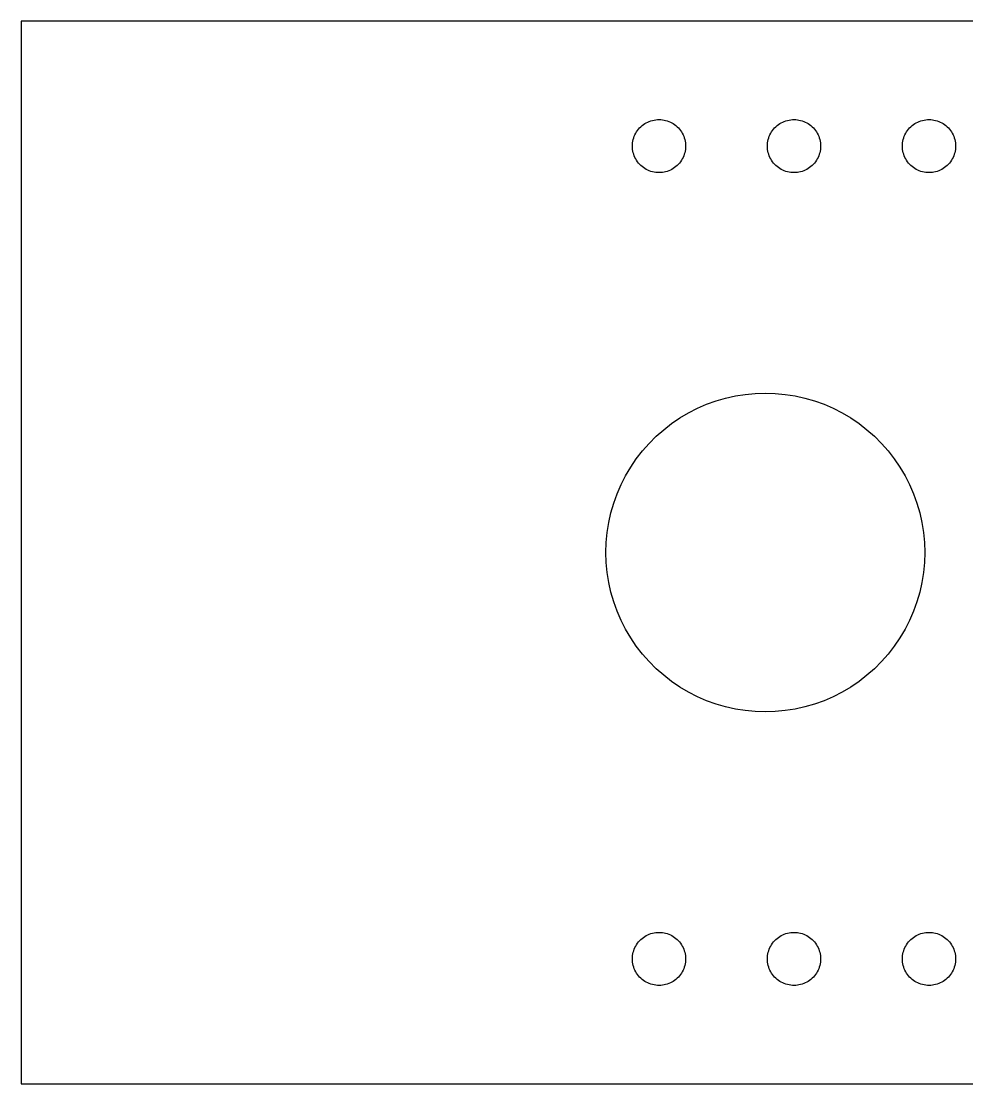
# Model space of a CAD drawing. Header units: metres. Extents: x -20 to 20, y -10 to 10.
# Drawn here: x -20 to -2.21, y -10 to 10 of the extents above; entities that cross this region are included whole.
import ezdxf

# ---------------------------------------------------------------- set-up
doc = ezdxf.new("R2010")
doc.units = ezdxf.units.M

msp = doc.modelspace()

# ---------------------------------------------------------------- linework, layer by layer
for p, q in [((20, 10), (-20, 10)), ((-20, 10), (-20, -10)), ((-8.36447, 7.99226), (-8.34227, 8.01448)), ((-8.34227, 8.01448), (-8.31871, 8.03525)), ((-8.31871, 8.03525), (-8.29388, 8.0545)), ((-8.29388, 8.0545), (-8.2679, 8.07216)), ((-8.2679, 8.07216), (-8.24088, 8.08815)), ((-8.24088, 8.08815), (-8.21288, 8.1024)), ((-8.21288, 8.1024), (-8.18405, 8.11488)), ((-8.18405, 8.11488), (-8.1545, 8.12552)), ((-8.1545, 8.12552), (-8.12434, 8.13428)), ((-8.12434, 8.13428), (-8.09369, 8.14113)), ((-8.09369, 8.14113), (-8.06265, 8.14606)), ((-8.06265, 8.14606), (-8.03139, 8.149)), ((-8.03139, 8.149), (-8, 8.14999)), ((-8, 8.14999), (-7.96861, 8.149)), ((-7.96861, 8.149), (-7.93735, 8.14606)), ((-7.93735, 8.14606), (-7.90631, 8.14113)), ((-7.90631, 8.14113), (-7.87566, 8.13428)), ((-7.87566, 8.13428), (-7.8455, 8.12552)), ((-7.8455, 8.12552), (-7.81595, 8.11488)), ((-7.81595, 8.11488), (-7.78712, 8.1024)), ((-7.78712, 8.1024), (-7.75912, 8.08815)), ((-7.75912, 8.08815), (-7.7321, 8.07216)), ((-7.7321, 8.07216), (-7.70612, 8.0545)), ((-7.70612, 8.0545), (-7.68129, 8.03525)), ((-7.68129, 8.03525), (-7.65773, 8.01448)), ((-7.65773, 8.01448), (-7.63553, 7.99226)), ((-5.82449, 7.99226), (-5.80228, 8.01448)), ((-5.80228, 8.01448), (-5.77872, 8.03525)), ((-5.77872, 8.03525), (-5.75391, 8.0545)), ((-5.75391, 8.0545), (-5.72792, 8.07216)), ((-5.72792, 8.07216), (-5.70088, 8.08815)), ((-5.70088, 8.08815), (-5.6729, 8.1024)), ((-5.6729, 8.1024), (-5.64407, 8.11488)), ((-5.64407, 8.11488), (-5.61452, 8.12552)), ((-5.61452, 8.12552), (-5.58435, 8.13428)), ((-5.58435, 8.13428), (-5.5537, 8.14113)), ((-5.5537, 8.14113), (-5.52267, 8.14606)), ((-5.52267, 8.14606), (-5.49141, 8.149)), ((-5.49141, 8.149), (-5.46001, 8.14999)), ((-5.46001, 8.14999), (-5.42862, 8.149)), ((-5.42862, 8.149), (-5.39734, 8.14606)), ((-5.39734, 8.14606), (-5.36632, 8.14113)), ((-5.36632, 8.14113), (-5.33566, 8.13428)), ((-5.33566, 8.13428), (-5.3055, 8.12552)), ((-5.3055, 8.12552), (-5.27594, 8.11488)), ((-5.27594, 8.11488), (-5.24712, 8.1024)), ((-5.24712, 8.1024), (-5.21913, 8.08815)), ((-5.21913, 8.08815), (-5.19209, 8.07216)), ((-5.19209, 8.07216), (-5.16612, 8.0545)), ((-5.16612, 8.0545), (-5.1413, 8.03525)), ((-5.1413, 8.03525), (-5.11774, 8.01448)), ((-5.11774, 8.01448), (-5.09552, 7.99226)), ((-3.28448, 7.99226), (-3.26228, 8.01448)), ((-3.26228, 8.01448), (-3.23872, 8.03525)), ((-3.23872, 8.03525), (-3.2139, 8.0545)), ((-3.2139, 8.0545), (-3.18793, 8.07216)), ((-3.18793, 8.07216), (-3.16089, 8.08815)), ((-3.16089, 8.08815), (-3.1329, 8.1024)), ((-3.1329, 8.1024), (-3.10406, 8.11488)), ((-3.10406, 8.11488), (-3.07451, 8.12552)), ((-3.07451, 8.12552), (-3.04436, 8.13428)), ((-3.04436, 8.13428), (-3.0137, 8.14113)), ((-3.0137, 8.14113), (-2.98268, 8.14606)), ((-2.98268, 8.14606), (-2.9514, 8.149)), ((-2.9514, 8.149), (-2.92001, 8.14999)), ((-2.92001, 8.14999), (-2.88861, 8.149)), ((-2.88861, 8.149), (-2.85735, 8.14606)), ((-2.85735, 8.14606), (-2.82632, 8.14113)), ((-2.82632, 8.14113), (-2.79567, 8.13428)), ((-2.79567, 8.13428), (-2.7655, 8.12552)), ((-2.7655, 8.12552), (-2.73595, 8.11488)), ((-2.73595, 8.11488), (-2.70712, 8.1024)), ((-2.70712, 8.1024), (-2.67914, 8.08815)), ((-2.67914, 8.08815), (-2.6521, 8.07216)), ((-2.6521, 8.07216), (-2.62611, 8.0545)), ((-2.62611, 8.0545), (-2.6013, 8.03525)), ((-2.6013, 8.03525), (-2.57773, 8.01448)), ((-2.57773, 8.01448), (-2.55553, 7.99226)), ((-8.48428, 7.77434), (-8.47552, 7.8045)), ((-8.47552, 7.8045), (-8.46487, 7.83406)), ((-8.46487, 7.83406), (-8.45241, 7.86288)), ((-8.45241, 7.86288), (-8.43814, 7.89087)), ((-8.43814, 7.89087), (-8.42215, 7.91791)), ((-8.42215, 7.91791), (-8.4045, 7.94388)), ((-8.4045, 7.94388), (-8.38525, 7.9687)), ((-8.38525, 7.9687), (-8.36447, 7.99226)), ((-7.63553, 7.99226), (-7.61475, 7.9687)), ((-7.61475, 7.9687), (-7.5955, 7.94388)), ((-7.5955, 7.94388), (-7.57785, 7.91791)), ((-7.57785, 7.91791), (-7.56186, 7.89087)), ((-7.56186, 7.89087), (-7.54759, 7.86288)), ((-7.54759, 7.86288), (-7.53513, 7.83406)), ((-7.53513, 7.83406), (-7.52448, 7.8045)), ((-7.52448, 7.8045), (-7.51572, 7.77434)), ((-5.94431, 7.77434), (-5.93553, 7.8045)), ((-5.93553, 7.8045), (-5.9249, 7.83406)), ((-5.9249, 7.83406), (-5.91241, 7.86288)), ((-5.91241, 7.86288), (-5.89816, 7.89087)), ((-5.89816, 7.89087), (-5.88217, 7.91791)), ((-5.88217, 7.91791), (-5.86452, 7.94388)), ((-5.86452, 7.94388), (-5.84526, 7.9687)), ((-5.84526, 7.9687), (-5.82449, 7.99226)), ((-5.09552, 7.99226), (-5.07475, 7.9687)), ((-5.07475, 7.9687), (-5.0555, 7.94388)), ((-5.0555, 7.94388), (-5.03784, 7.91791)), ((-5.03784, 7.91791), (-5.02185, 7.89087)), ((-5.02185, 7.89087), (-5.0076, 7.86288)), ((-5.0076, 7.86288), (-4.99512, 7.83406)), ((-4.99512, 7.83406), (-4.98448, 7.8045)), ((-4.98448, 7.8045), (-4.97572, 7.77434)), ((-3.4043, 7.77434), (-3.39554, 7.8045)), ((-3.39554, 7.8045), (-3.3849, 7.83406)), ((-3.3849, 7.83406), (-3.37242, 7.86288)), ((-3.37242, 7.86288), (-3.35815, 7.89087)), ((-3.35815, 7.89087), (-3.34218, 7.91791)), ((-3.34218, 7.91791), (-3.32451, 7.94388)), ((-3.32451, 7.94388), (-3.30527, 7.9687)), ((-3.30527, 7.9687), (-3.28448, 7.99226)), ((-2.55553, 7.99226), (-2.53474, 7.9687)), ((-2.53474, 7.9687), (-2.5155, 7.94388)), ((-2.5155, 7.94388), (-2.49785, 7.91791)), ((-2.49785, 7.91791), (-2.48186, 7.89087)), ((-2.48186, 7.89087), (-2.46759, 7.86288)), ((-2.46759, 7.86288), (-2.45512, 7.83406)), ((-2.45512, 7.83406), (-2.44447, 7.8045)), ((-2.44447, 7.8045), (-2.43571, 7.77434)), ((-8.5, 7.64999), (-8.49901, 7.68138)), ((-8.49901, 7.61859), (-8.5, 7.64999)), ((-8.49901, 7.68138), (-8.49605, 7.71266)), ((-8.49605, 7.58733), (-8.49901, 7.61859)), ((-8.49605, 7.71266), (-8.49113, 7.74368)), ((-8.49113, 7.74368), (-8.48428, 7.77434)), ((-7.51572, 7.77434), (-7.50887, 7.74368)), ((-7.50887, 7.74368), (-7.50395, 7.71266)), ((-7.50395, 7.71266), (-7.50099, 7.68138)), ((-7.50099, 7.61859), (-7.50395, 7.58733)), ((-7.50099, 7.68138), (-7.5, 7.64999)), ((-7.5, 7.64999), (-7.50099, 7.61859)), ((-5.96001, 7.64999), (-5.95901, 7.68138)), ((-5.95901, 7.61859), (-5.96001, 7.64999)), ((-5.95901, 7.68138), (-5.95607, 7.71266)), ((-5.95607, 7.58733), (-5.95901, 7.61859)), ((-5.95607, 7.71266), (-5.95116, 7.74368)), ((-5.95116, 7.74368), (-5.94431, 7.77434)), ((-4.97572, 7.77434), (-4.96886, 7.74368)), ((-4.96886, 7.74368), (-4.96394, 7.71266)), ((-4.96394, 7.71266), (-4.961, 7.68138)), ((-4.961, 7.61859), (-4.96394, 7.58733)), ((-4.961, 7.68138), (-4.96001, 7.64999)), ((-4.96001, 7.64999), (-4.961, 7.61859)), ((-3.42001, 7.64999), (-3.41902, 7.68138)), ((-3.41902, 7.61859), (-3.42001, 7.64999)), ((-3.41902, 7.68138), (-3.41606, 7.71266)), ((-3.41606, 7.58733), (-3.41902, 7.61859)), ((-3.41606, 7.71266), (-3.41115, 7.74368)), ((-3.41115, 7.74368), (-3.4043, 7.77434)), ((-2.43571, 7.77434), (-2.42886, 7.74368)), ((-2.42886, 7.74368), (-2.42395, 7.71266)), ((-2.42395, 7.71266), (-2.42099, 7.68138)), ((-2.42099, 7.61859), (-2.42395, 7.58733)), ((-2.42099, 7.68138), (-2.42001, 7.64999)), ((-2.42001, 7.64999), (-2.42099, 7.61859)), ((-8.49113, 7.5563), (-8.49605, 7.58733)), ((-8.48428, 7.52565), (-8.49113, 7.5563)), ((-8.47552, 7.49548), (-8.48428, 7.52565)), ((-8.46487, 7.46593), (-8.47552, 7.49548)), ((-8.45241, 7.4371), (-8.46487, 7.46593)), ((-8.43814, 7.40912), (-8.45241, 7.4371)), ((-8.42215, 7.38208), (-8.43814, 7.40912)), ((-7.56186, 7.40912), (-7.57785, 7.38208)), ((-7.54759, 7.4371), (-7.56186, 7.40912)), ((-7.53513, 7.46593), (-7.54759, 7.4371)), ((-7.52448, 7.49548), (-7.53513, 7.46593)), ((-7.51572, 7.52565), (-7.52448, 7.49548)), ((-7.50887, 7.5563), (-7.51572, 7.52565)), ((-7.50395, 7.58733), (-7.50887, 7.5563)), ((-5.95116, 7.5563), (-5.95607, 7.58733)), ((-5.94431, 7.52565), (-5.95116, 7.5563)), ((-5.93553, 7.49548), (-5.94431, 7.52565)), ((-5.9249, 7.46593), (-5.93553, 7.49548)), ((-5.91241, 7.4371), (-5.9249, 7.46593)), ((-5.89816, 7.40912), (-5.91241, 7.4371)), ((-5.88217, 7.38208), (-5.89816, 7.40912)), ((-5.02185, 7.40912), (-5.03784, 7.38208)), ((-5.0076, 7.4371), (-5.02185, 7.40912)), ((-4.99512, 7.46593), (-5.0076, 7.4371)), ((-4.98448, 7.49548), (-4.99512, 7.46593)), ((-4.97572, 7.52565), (-4.98448, 7.49548)), ((-4.96886, 7.5563), (-4.97572, 7.52565)), ((-4.96394, 7.58733), (-4.96886, 7.5563)), ((-3.41115, 7.5563), (-3.41606, 7.58733)), ((-3.4043, 7.52565), (-3.41115, 7.5563)), ((-3.39554, 7.49548), (-3.4043, 7.52565)), ((-3.3849, 7.46593), (-3.39554, 7.49548)), ((-3.37242, 7.4371), (-3.3849, 7.46593)), ((-3.35815, 7.40912), (-3.37242, 7.4371)), ((-3.34218, 7.38208), (-3.35815, 7.40912)), ((-2.48186, 7.40912), (-2.49785, 7.38208)), ((-2.46759, 7.4371), (-2.48186, 7.40912)), ((-2.45512, 7.46593), (-2.46759, 7.4371)), ((-2.44447, 7.49548), (-2.45512, 7.46593)), ((-2.43571, 7.52565), (-2.44447, 7.49548)), ((-2.42886, 7.5563), (-2.43571, 7.52565)), ((-2.42395, 7.58733), (-2.42886, 7.5563)), ((-8.4045, 7.35609), (-8.42215, 7.38208)), ((-8.38525, 7.33128), (-8.4045, 7.35609)), ((-8.36447, 7.30772), (-8.38525, 7.33128)), ((-8.34227, 7.28551), (-8.36447, 7.30772)), ((-8.31871, 7.26474), (-8.34227, 7.28551)), ((-8.29388, 7.24548), (-8.31871, 7.26474)), ((-8.2679, 7.22783), (-8.29388, 7.24548)), ((-8.24088, 7.21184), (-8.2679, 7.22783)), ((-8.21288, 7.19759), (-8.24088, 7.21184)), ((-7.75912, 7.21184), (-7.78712, 7.19759)), ((-7.7321, 7.22783), (-7.75912, 7.21184)), ((-7.70612, 7.24548), (-7.7321, 7.22783)), ((-7.68129, 7.26474), (-7.70612, 7.24548)), ((-7.65773, 7.28551), (-7.68129, 7.26474)), ((-7.63553, 7.30772), (-7.65773, 7.28551)), ((-7.61475, 7.33128), (-7.63553, 7.30772)), ((-7.5955, 7.35609), (-7.61475, 7.33128)), ((-7.57785, 7.38208), (-7.5955, 7.35609)), ((-5.86452, 7.35609), (-5.88217, 7.38208)), ((-5.84526, 7.33128), (-5.86452, 7.35609)), ((-5.82449, 7.30772), (-5.84526, 7.33128)), ((-5.80228, 7.28551), (-5.82449, 7.30772)), ((-5.77872, 7.26474), (-5.80228, 7.28551)), ((-5.75391, 7.24548), (-5.77872, 7.26474)), ((-5.72792, 7.22783), (-5.75391, 7.24548)), ((-5.70088, 7.21184), (-5.72792, 7.22783)), ((-5.6729, 7.19759), (-5.70088, 7.21184)), ((-5.21913, 7.21184), (-5.24712, 7.19759)), ((-5.19209, 7.22783), (-5.21913, 7.21184)), ((-5.16612, 7.24548), (-5.19209, 7.22783)), ((-5.1413, 7.26474), (-5.16612, 7.24548)), ((-5.11774, 7.28551), (-5.1413, 7.26474)), ((-5.09552, 7.30772), (-5.11774, 7.28551)), ((-5.07475, 7.33128), (-5.09552, 7.30772)), ((-5.0555, 7.35609), (-5.07475, 7.33128)), ((-5.03784, 7.38208), (-5.0555, 7.35609)), ((-3.32451, 7.35609), (-3.34218, 7.38208)), ((-3.30527, 7.33128), (-3.32451, 7.35609)), ((-3.28448, 7.30772), (-3.30527, 7.33128)), ((-3.26228, 7.28551), (-3.28448, 7.30772)), ((-3.23872, 7.26474), (-3.26228, 7.28551)), ((-3.2139, 7.24548), (-3.23872, 7.26474)), ((-3.18793, 7.22783), (-3.2139, 7.24548)), ((-3.16089, 7.21184), (-3.18793, 7.22783)), ((-3.1329, 7.19759), (-3.16089, 7.21184)), ((-2.67914, 7.21184), (-2.70712, 7.19759)), ((-2.6521, 7.22783), (-2.67914, 7.21184)), ((-2.62611, 7.24548), (-2.6521, 7.22783)), ((-2.6013, 7.26474), (-2.62611, 7.24548)), ((-2.57773, 7.28551), (-2.6013, 7.26474)), ((-2.55553, 7.30772), (-2.57773, 7.28551)), ((-2.53474, 7.33128), (-2.55553, 7.30772)), ((-2.5155, 7.35609), (-2.53474, 7.33128)), ((-2.49785, 7.38208), (-2.5155, 7.35609)), ((-8.18405, 7.1851), (-8.21288, 7.19759)), ((-8.1545, 7.17447), (-8.18405, 7.1851)), ((-8.12434, 7.1657), (-8.1545, 7.17447)), ((-8.09369, 7.15884), (-8.12434, 7.1657)), ((-8.06265, 7.15393), (-8.09369, 7.15884)), ((-8.03139, 7.15099), (-8.06265, 7.15393)), ((-8, 7.14999), (-8.03139, 7.15099)), ((-7.96861, 7.15099), (-8, 7.14999)), ((-7.93735, 7.15393), (-7.96861, 7.15099)), ((-7.90631, 7.15884), (-7.93735, 7.15393)), ((-7.87566, 7.1657), (-7.90631, 7.15884)), ((-7.8455, 7.17447), (-7.87566, 7.1657)), ((-7.81595, 7.1851), (-7.8455, 7.17447)), ((-7.78712, 7.19759), (-7.81595, 7.1851)), ((-5.64407, 7.1851), (-5.6729, 7.19759)), ((-5.61452, 7.17447), (-5.64407, 7.1851)), ((-5.58435, 7.1657), (-5.61452, 7.17447)), ((-5.5537, 7.15884), (-5.58435, 7.1657)), ((-5.52267, 7.15393), (-5.5537, 7.15884)), ((-5.49141, 7.15099), (-5.52267, 7.15393)), ((-5.46001, 7.14999), (-5.49141, 7.15099)), ((-5.42862, 7.15099), (-5.46001, 7.14999)), ((-5.39734, 7.15393), (-5.42862, 7.15099)), ((-5.36632, 7.15884), (-5.39734, 7.15393)), ((-5.33566, 7.1657), (-5.36632, 7.15884)), ((-5.3055, 7.17447), (-5.33566, 7.1657)), ((-5.27594, 7.1851), (-5.3055, 7.17447)), ((-5.24712, 7.19759), (-5.27594, 7.1851)), ((-3.10406, 7.1851), (-3.1329, 7.19759)), ((-3.07451, 7.17447), (-3.10406, 7.1851)), ((-3.04436, 7.1657), (-3.07451, 7.17447)), ((-3.0137, 7.15884), (-3.04436, 7.1657)), ((-2.98268, 7.15393), (-3.0137, 7.15884)), ((-2.9514, 7.15099), (-2.98268, 7.15393)), ((-2.92001, 7.14999), (-2.9514, 7.15099)), ((-2.88861, 7.15099), (-2.92001, 7.14999)), ((-2.85735, 7.15393), (-2.88861, 7.15099)), ((-2.82632, 7.15884), (-2.85735, 7.15393)), ((-2.79567, 7.1657), (-2.82632, 7.15884)), ((-2.7655, 7.17447), (-2.79567, 7.1657)), ((-2.73595, 7.1851), (-2.7655, 7.17447)), ((-2.70712, 7.19759), (-2.73595, 7.1851)), ((-6.18837, 2.99408), (-6, 3)), ((-6, 3), (-5.81161, 2.99408)), ((-7.10437, 2.78932), (-6.92705, 2.85316)), ((-6.92705, 2.85316), (-6.74606, 2.90575)), ((-6.74606, 2.90575), (-6.56213, 2.94685)), ((-6.56213, 2.94685), (-6.37599, 2.97633)), ((-6.37599, 2.97633), (-6.18837, 2.99408)), ((-5.81161, 2.99408), (-5.62399, 2.97633)), ((-5.62399, 2.97633), (-5.43785, 2.94685)), ((-5.43785, 2.94685), (-5.25392, 2.90575)), ((-5.25392, 2.90575), (-5.07294, 2.85316)), ((-5.07294, 2.85316), (-4.89561, 2.78932)), ((-7.60747, 2.53297), (-7.44525, 2.62891)), ((-7.44525, 2.62891), (-7.27733, 2.71448)), ((-7.27733, 2.71448), (-7.10437, 2.78932)), ((-4.89561, 2.78932), (-4.72266, 2.71448)), ((-4.72266, 2.71448), (-4.55473, 2.62891)), ((-4.55473, 2.62891), (-4.39252, 2.53297)), ((-7.91226, 2.31154), (-7.76335, 2.42705)), ((-7.76335, 2.42705), (-7.60747, 2.53297)), ((-4.39252, 2.53297), (-4.23663, 2.42705)), ((-4.23663, 2.42705), (-4.08772, 2.31154)), ((-8.05363, 2.1869), (-7.91226, 2.31154)), ((-4.08772, 2.31154), (-3.94635, 2.1869)), ((-8.31154, 1.91226), (-8.1869, 2.05363)), ((-8.1869, 2.05363), (-8.05363, 2.1869)), ((-3.94635, 2.1869), (-3.81308, 2.05363)), ((-3.81308, 2.05363), (-3.68845, 1.91226)), ((-8.42705, 1.76335), (-8.31154, 1.91226)), ((-3.68845, 1.91226), (-3.57294, 1.76335)), ((-8.62891, 1.44525), (-8.53297, 1.60747)), ((-8.53297, 1.60747), (-8.42705, 1.76335)), ((-3.57294, 1.76335), (-3.46701, 1.60747)), ((-3.46701, 1.60747), (-3.37108, 1.44525)), ((-8.71448, 1.27733), (-8.62891, 1.44525)), ((-3.37108, 1.44525), (-3.28551, 1.27733)), ((-8.78932, 1.10437), (-8.71448, 1.27733)), ((-3.28551, 1.27733), (-3.21066, 1.10437)), ((-8.85316, 0.927048), (-8.78932, 1.10437)), ((-3.21066, 1.10437), (-3.14682, 0.927048)), ((-8.90575, 0.746063), (-8.85316, 0.927048)), ((-3.14682, 0.927048), (-3.09424, 0.746063)), ((-8.94685, 0.562134), (-8.90575, 0.746063)), ((-3.09424, 0.746063), (-3.05313, 0.562134)), ((-8.97633, 0.375992), (-8.94685, 0.562134)), ((-3.05313, 0.562134), (-3.02365, 0.375992)), ((-8.99408, 0.18837), (-8.97633, 0.375992)), ((-3.02365, 0.375992), (-3.00591, 0.18837)), ((-9, 0), (-8.99408, 0.18837)), ((-8.99408, -0.18837), (-9, 0)), ((-3.00591, 0.18837), (-3, 0)), ((-3, 0), (-3.00591, -0.18837)), ((-8.97633, -0.375992), (-8.99408, -0.18837)), ((-3.00591, -0.18837), (-3.02365, -0.375992)), ((-8.94685, -0.562134), (-8.97633, -0.375992)), ((-3.02365, -0.375992), (-3.05313, -0.562134)), ((-8.90575, -0.746063), (-8.94685, -0.562134)), ((-3.05313, -0.562134), (-3.09424, -0.746063)), ((-8.85316, -0.927048), (-8.90575, -0.746063)), ((-3.09424, -0.746063), (-3.14682, -0.927048)), ((-8.78932, -1.10437), (-8.85316, -0.927048)), ((-3.14682, -0.927048), (-3.21066, -1.10437)), ((-8.71448, -1.27733), (-8.78932, -1.10437)), ((-3.21066, -1.10437), (-3.28551, -1.27733)), ((-8.62891, -1.44525), (-8.71448, -1.27733)), ((-3.28551, -1.27733), (-3.37108, -1.44525)), ((-8.53297, -1.60747), (-8.62891, -1.44525)), ((-3.37108, -1.44525), (-3.46701, -1.60747)), ((-8.42705, -1.76335), (-8.53297, -1.60747)), ((-8.31154, -1.91226), (-8.42705, -1.76335)), ((-3.57294, -1.76335), (-3.68845, -1.91226)), ((-3.46701, -1.60747), (-3.57294, -1.76335)), ((-8.1869, -2.05363), (-8.31154, -1.91226)), ((-3.68845, -1.91226), (-3.81308, -2.05363)), ((-8.05363, -2.1869), (-8.1869, -2.05363)), ((-7.91226, -2.31154), (-8.05363, -2.1869)), ((-3.94635, -2.1869), (-4.08772, -2.31154)), ((-3.81308, -2.05363), (-3.94635, -2.1869)), ((-7.76335, -2.42705), (-7.91226, -2.31154)), ((-4.08772, -2.31154), (-4.23663, -2.42705)), ((-7.60747, -2.53297), (-7.76335, -2.42705)), ((-7.44525, -2.62891), (-7.60747, -2.53297)), ((-4.39252, -2.53297), (-4.55473, -2.62891)), ((-4.23663, -2.42705), (-4.39252, -2.53297)), ((-7.27733, -2.71448), (-7.44525, -2.62891)), ((-7.10437, -2.78932), (-7.27733, -2.71448)), ((-6.92705, -2.85316), (-7.10437, -2.78932)), ((-4.89561, -2.78932), (-5.07294, -2.85316)), ((-4.72266, -2.71448), (-4.89561, -2.78932)), ((-4.55473, -2.62891), (-4.72266, -2.71448)), ((-6.74606, -2.90575), (-6.92705, -2.85316)), ((-6.56213, -2.94685), (-6.74606, -2.90575)), ((-6.37599, -2.97633), (-6.56213, -2.94685)), ((-6.18837, -2.99408), (-6.37599, -2.97633)), ((-6, -3), (-6.18837, -2.99408)), ((-5.81161, -2.99408), (-6, -3)), ((-5.62399, -2.97633), (-5.81161, -2.99408)), ((-5.43785, -2.94685), (-5.62399, -2.97633)), ((-5.25392, -2.90575), (-5.43785, -2.94685)), ((-5.07294, -2.85316), (-5.25392, -2.90575)), ((-8.24088, -7.21184), (-8.21288, -7.19759)), ((-8.21288, -7.19759), (-8.18405, -7.1851)), ((-8.18405, -7.1851), (-8.1545, -7.17447)), ((-8.1545, -7.17447), (-8.12434, -7.1657)), ((-8.12434, -7.1657), (-8.09369, -7.15884)), ((-8.09369, -7.15884), (-8.06265, -7.15393)), ((-8.06265, -7.15393), (-8.03139, -7.15099)), ((-8.03139, -7.15099), (-8, -7.14999)), ((-8, -7.14999), (-7.96861, -7.15099)), ((-7.96861, -7.15099), (-7.93735, -7.15393)), ((-7.93735, -7.15393), (-7.90631, -7.15884)), ((-7.90631, -7.15884), (-7.87566, -7.1657)), ((-7.87566, -7.1657), (-7.8455, -7.17447)), ((-7.8455, -7.17447), (-7.81595, -7.1851)), ((-7.81595, -7.1851), (-7.78712, -7.19759)), ((-7.78712, -7.19759), (-7.75912, -7.21184)), ((-5.70088, -7.21184), (-5.6729, -7.19759)), ((-5.6729, -7.19759), (-5.64407, -7.1851)), ((-5.64407, -7.1851), (-5.61452, -7.17447)), ((-5.61452, -7.17447), (-5.58435, -7.1657)), ((-5.58435, -7.1657), (-5.5537, -7.15884)), ((-5.5537, -7.15884), (-5.52267, -7.15393)), ((-5.52267, -7.15393), (-5.49141, -7.15099)), ((-5.49141, -7.15099), (-5.46001, -7.14999)), ((-5.46001, -7.14999), (-5.42862, -7.15099)), ((-5.42862, -7.15099), (-5.39734, -7.15393)), ((-5.39734, -7.15393), (-5.36632, -7.15884)), ((-5.36632, -7.15884), (-5.33566, -7.1657)), ((-5.33566, -7.1657), (-5.3055, -7.17447)), ((-5.3055, -7.17447), (-5.27594, -7.1851)), ((-5.27594, -7.1851), (-5.24712, -7.19759)), ((-5.24712, -7.19759), (-5.21913, -7.21184)), ((-3.16089, -7.21184), (-3.1329, -7.19759)), ((-3.1329, -7.19759), (-3.10406, -7.1851)), ((-3.10406, -7.1851), (-3.07451, -7.17447)), ((-3.07451, -7.17447), (-3.04436, -7.1657)), ((-3.04436, -7.1657), (-3.0137, -7.15884)), ((-3.0137, -7.15884), (-2.98268, -7.15393)), ((-2.98268, -7.15393), (-2.9514, -7.15099)), ((-2.9514, -7.15099), (-2.92001, -7.14999)), ((-2.92001, -7.14999), (-2.88861, -7.15099)), ((-2.88861, -7.15099), (-2.85735, -7.15393)), ((-2.85735, -7.15393), (-2.82632, -7.15884)), ((-2.82632, -7.15884), (-2.79567, -7.1657)), ((-2.79567, -7.1657), (-2.7655, -7.17447)), ((-2.7655, -7.17447), (-2.73595, -7.1851)), ((-2.73595, -7.1851), (-2.70712, -7.19759)), ((-2.70712, -7.19759), (-2.67914, -7.21184)), ((-8.43814, -7.40912), (-8.42215, -7.38208)), ((-8.42215, -7.38208), (-8.4045, -7.35609)), ((-8.4045, -7.35609), (-8.38525, -7.33128)), ((-8.38525, -7.33128), (-8.36447, -7.30772)), ((-8.36447, -7.30772), (-8.34227, -7.28551)), ((-8.34227, -7.28551), (-8.31871, -7.26474)), ((-8.31871, -7.26474), (-8.29388, -7.24548)), ((-8.29388, -7.24548), (-8.2679, -7.22783)), ((-8.2679, -7.22783), (-8.24088, -7.21184)), ((-7.75912, -7.21184), (-7.7321, -7.22783)), ((-7.7321, -7.22783), (-7.70612, -7.24548)), ((-7.70612, -7.24548), (-7.68129, -7.26474)), ((-7.68129, -7.26474), (-7.65773, -7.28551)), ((-7.65773, -7.28551), (-7.63553, -7.30772)), ((-7.63553, -7.30772), (-7.61475, -7.33128)), ((-7.61475, -7.33128), (-7.5955, -7.35609)), ((-7.5955, -7.35609), (-7.57785, -7.38208)), ((-7.57785, -7.38208), (-7.56186, -7.40912)), ((-5.89816, -7.40912), (-5.88217, -7.38208)), ((-5.88217, -7.38208), (-5.86452, -7.35609)), ((-5.86452, -7.35609), (-5.84526, -7.33128)), ((-5.84526, -7.33128), (-5.82449, -7.30772)), ((-5.82449, -7.30772), (-5.80228, -7.28551)), ((-5.80228, -7.28551), (-5.77872, -7.26474)), ((-5.77872, -7.26474), (-5.75391, -7.24548)), ((-5.75391, -7.24548), (-5.72792, -7.22783)), ((-5.72792, -7.22783), (-5.70088, -7.21184)), ((-5.21913, -7.21184), (-5.19209, -7.22783)), ((-5.19209, -7.22783), (-5.16612, -7.24548)), ((-5.16612, -7.24548), (-5.1413, -7.26474)), ((-5.1413, -7.26474), (-5.11774, -7.28551)), ((-5.11774, -7.28551), (-5.09552, -7.30772)), ((-5.09552, -7.30772), (-5.07475, -7.33128)), ((-5.07475, -7.33128), (-5.0555, -7.35609)), ((-5.0555, -7.35609), (-5.03784, -7.38208)), ((-5.03784, -7.38208), (-5.02185, -7.40912)), ((-3.35815, -7.40912), (-3.34218, -7.38208)), ((-3.34218, -7.38208), (-3.32451, -7.35609)), ((-3.32451, -7.35609), (-3.30527, -7.33128)), ((-3.30527, -7.33128), (-3.28448, -7.30772)), ((-3.28448, -7.30772), (-3.26228, -7.28551)), ((-3.26228, -7.28551), (-3.23872, -7.26474)), ((-3.23872, -7.26474), (-3.2139, -7.24548)), ((-3.2139, -7.24548), (-3.18793, -7.22783)), ((-3.18793, -7.22783), (-3.16089, -7.21184)), ((-2.67914, -7.21184), (-2.6521, -7.22783)), ((-2.6521, -7.22783), (-2.62611, -7.24548)), ((-2.62611, -7.24548), (-2.6013, -7.26474)), ((-2.6013, -7.26474), (-2.57773, -7.28551)), ((-2.57773, -7.28551), (-2.55553, -7.30772)), ((-2.55553, -7.30772), (-2.53474, -7.33128)), ((-2.53474, -7.33128), (-2.5155, -7.35609)), ((-2.5155, -7.35609), (-2.49785, -7.38208)), ((-2.49785, -7.38208), (-2.48186, -7.40912)), ((-8.49901, -7.61859), (-8.49605, -7.58733)), ((-8.49605, -7.58733), (-8.49113, -7.5563)), ((-8.49113, -7.5563), (-8.48428, -7.52565)), ((-8.48428, -7.52565), (-8.47552, -7.49548)), ((-8.47552, -7.49548), (-8.46487, -7.46593)), ((-8.46487, -7.46593), (-8.45241, -7.4371)), ((-8.45241, -7.4371), (-8.43814, -7.40912)), ((-7.56186, -7.40912), (-7.54759, -7.4371)), ((-7.54759, -7.4371), (-7.53513, -7.46593)), ((-7.53513, -7.46593), (-7.52448, -7.49548)), ((-7.52448, -7.49548), (-7.51572, -7.52565)), ((-7.51572, -7.52565), (-7.50887, -7.5563)), ((-7.50887, -7.5563), (-7.50395, -7.58733)), ((-7.50395, -7.58733), (-7.50099, -7.61859)), ((-5.95901, -7.61859), (-5.95607, -7.58733)), ((-5.95607, -7.58733), (-5.95116, -7.5563)), ((-5.95116, -7.5563), (-5.94431, -7.52565)), ((-5.94431, -7.52565), (-5.93553, -7.49548)), ((-5.93553, -7.49548), (-5.9249, -7.46593)), ((-5.9249, -7.46593), (-5.91241, -7.4371)), ((-5.91241, -7.4371), (-5.89816, -7.40912)), ((-5.02185, -7.40912), (-5.0076, -7.4371)), ((-5.0076, -7.4371), (-4.99512, -7.46593)), ((-4.99512, -7.46593), (-4.98448, -7.49548)), ((-4.98448, -7.49548), (-4.97572, -7.52565)), ((-4.97572, -7.52565), (-4.96886, -7.5563)), ((-4.96886, -7.5563), (-4.96394, -7.58733)), ((-4.96394, -7.58733), (-4.961, -7.61859)), ((-3.41902, -7.61859), (-3.41606, -7.58733)), ((-3.41606, -7.58733), (-3.41115, -7.5563)), ((-3.41115, -7.5563), (-3.4043, -7.52565)), ((-3.4043, -7.52565), (-3.39554, -7.49548)), ((-3.39554, -7.49548), (-3.3849, -7.46593)), ((-3.3849, -7.46593), (-3.37242, -7.4371)), ((-3.37242, -7.4371), (-3.35815, -7.40912)), ((-2.48186, -7.40912), (-2.46759, -7.4371)), ((-2.46759, -7.4371), (-2.45512, -7.46593)), ((-2.45512, -7.46593), (-2.44447, -7.49548)), ((-2.44447, -7.49548), (-2.43571, -7.52565)), ((-2.43571, -7.52565), (-2.42886, -7.5563)), ((-2.42886, -7.5563), (-2.42395, -7.58733)), ((-2.42395, -7.58733), (-2.42099, -7.61859)), ((-8.5, -7.64999), (-8.49901, -7.61859)), ((-8.49901, -7.68138), (-8.5, -7.64999)), ((-8.49605, -7.71266), (-8.49901, -7.68138)), ((-8.49113, -7.74368), (-8.49605, -7.71266)), ((-8.48428, -7.77434), (-8.49113, -7.74368)), ((-8.47552, -7.8045), (-8.48428, -7.77434)), ((-7.51572, -7.77434), (-7.52448, -7.8045)), ((-7.50887, -7.74368), (-7.51572, -7.77434)), ((-7.50395, -7.71266), (-7.50887, -7.74368)), ((-7.50099, -7.68138), (-7.50395, -7.71266)), ((-7.50099, -7.61859), (-7.5, -7.64999)), ((-7.5, -7.64999), (-7.50099, -7.68138)), ((-5.96001, -7.64999), (-5.95901, -7.61859)), ((-5.95901, -7.68138), (-5.96001, -7.64999)), ((-5.95607, -7.71266), (-5.95901, -7.68138)), ((-5.95116, -7.74368), (-5.95607, -7.71266)), ((-5.94431, -7.77434), (-5.95116, -7.74368)), ((-5.93553, -7.8045), (-5.94431, -7.77434)), ((-4.97572, -7.77434), (-4.98448, -7.8045)), ((-4.96886, -7.74368), (-4.97572, -7.77434)), ((-4.96394, -7.71266), (-4.96886, -7.74368)), ((-4.961, -7.68138), (-4.96394, -7.71266)), ((-4.961, -7.61859), (-4.96001, -7.64999)), ((-4.96001, -7.64999), (-4.961, -7.68138)), ((-3.42001, -7.64999), (-3.41902, -7.61859)), ((-3.41902, -7.68138), (-3.42001, -7.64999)), ((-3.41606, -7.71266), (-3.41902, -7.68138)), ((-3.41115, -7.74368), (-3.41606, -7.71266)), ((-3.4043, -7.77434), (-3.41115, -7.74368)), ((-3.39554, -7.8045), (-3.4043, -7.77434)), ((-2.43571, -7.77434), (-2.44447, -7.8045)), ((-2.42886, -7.74368), (-2.43571, -7.77434)), ((-2.42395, -7.71266), (-2.42886, -7.74368)), ((-2.42099, -7.68138), (-2.42395, -7.71266)), ((-2.42099, -7.61859), (-2.42001, -7.64999)), ((-2.42001, -7.64999), (-2.42099, -7.68138)), ((-8.46487, -7.83406), (-8.47552, -7.8045)), ((-8.45241, -7.86288), (-8.46487, -7.83406)), ((-8.43814, -7.89087), (-8.45241, -7.86288)), ((-8.42215, -7.91791), (-8.43814, -7.89087)), ((-8.4045, -7.94388), (-8.42215, -7.91791)), ((-8.38525, -7.9687), (-8.4045, -7.94388)), ((-8.36447, -7.99226), (-8.38525, -7.9687)), ((-8.34227, -8.01448), (-8.36447, -7.99226)), ((-7.63553, -7.99226), (-7.65773, -8.01448)), ((-7.61475, -7.9687), (-7.63553, -7.99226)), ((-7.5955, -7.94388), (-7.61475, -7.9687)), ((-7.57785, -7.91791), (-7.5955, -7.94388)), ((-7.56186, -7.89087), (-7.57785, -7.91791)), ((-7.54759, -7.86288), (-7.56186, -7.89087)), ((-7.53513, -7.83406), (-7.54759, -7.86288)), ((-7.52448, -7.8045), (-7.53513, -7.83406)), ((-5.9249, -7.83406), (-5.93553, -7.8045)), ((-5.91241, -7.86288), (-5.9249, -7.83406)), ((-5.89816, -7.89087), (-5.91241, -7.86288)), ((-5.88217, -7.91791), (-5.89816, -7.89087)), ((-5.86452, -7.94388), (-5.88217, -7.91791)), ((-5.84526, -7.9687), (-5.86452, -7.94388)), ((-5.82449, -7.99226), (-5.84526, -7.9687)), ((-5.80228, -8.01448), (-5.82449, -7.99226)), ((-5.09552, -7.99226), (-5.11774, -8.01448)), ((-5.07475, -7.9687), (-5.09552, -7.99226)), ((-5.0555, -7.94388), (-5.07475, -7.9687)), ((-5.03784, -7.91791), (-5.0555, -7.94388)), ((-5.02185, -7.89087), (-5.03784, -7.91791)), ((-5.0076, -7.86288), (-5.02185, -7.89087)), ((-4.99512, -7.83406), (-5.0076, -7.86288)), ((-4.98448, -7.8045), (-4.99512, -7.83406)), ((-3.3849, -7.83406), (-3.39554, -7.8045)), ((-3.37242, -7.86288), (-3.3849, -7.83406)), ((-3.35815, -7.89087), (-3.37242, -7.86288)), ((-3.34218, -7.91791), (-3.35815, -7.89087)), ((-3.32451, -7.94388), (-3.34218, -7.91791)), ((-3.30527, -7.9687), (-3.32451, -7.94388)), ((-3.28448, -7.99226), (-3.30527, -7.9687)), ((-3.26228, -8.01448), (-3.28448, -7.99226)), ((-2.55553, -7.99226), (-2.57773, -8.01448)), ((-2.53474, -7.9687), (-2.55553, -7.99226)), ((-2.5155, -7.94388), (-2.53474, -7.9687)), ((-2.49785, -7.91791), (-2.5155, -7.94388)), ((-2.48186, -7.89087), (-2.49785, -7.91791)), ((-2.46759, -7.86288), (-2.48186, -7.89087)), ((-2.45512, -7.83406), (-2.46759, -7.86288)), ((-2.44447, -7.8045), (-2.45512, -7.83406)), ((-8.31871, -8.03525), (-8.34227, -8.01448)), ((-8.29388, -8.0545), (-8.31871, -8.03525)), ((-8.2679, -8.07216), (-8.29388, -8.0545)), ((-8.24088, -8.08815), (-8.2679, -8.07216)), ((-8.21288, -8.1024), (-8.24088, -8.08815)), ((-8.18405, -8.11488), (-8.21288, -8.1024)), ((-8.1545, -8.12552), (-8.18405, -8.11488)), ((-8.12434, -8.13428), (-8.1545, -8.12552)), ((-8.09369, -8.14113), (-8.12434, -8.13428)), ((-8.06265, -8.14606), (-8.09369, -8.14113)), ((-8.03139, -8.149), (-8.06265, -8.14606)), ((-8, -8.14999), (-8.03139, -8.149)), ((-7.96861, -8.149), (-8, -8.14999)), ((-7.93735, -8.14606), (-7.96861, -8.149)), ((-7.90631, -8.14113), (-7.93735, -8.14606)), ((-7.87566, -8.13428), (-7.90631, -8.14113)), ((-7.8455, -8.12552), (-7.87566, -8.13428)), ((-7.81595, -8.11488), (-7.8455, -8.12552)), ((-7.78712, -8.1024), (-7.81595, -8.11488)), ((-7.75912, -8.08815), (-7.78712, -8.1024)), ((-7.7321, -8.07216), (-7.75912, -8.08815)), ((-7.70612, -8.0545), (-7.7321, -8.07216)), ((-7.68129, -8.03525), (-7.70612, -8.0545)), ((-7.65773, -8.01448), (-7.68129, -8.03525)), ((-5.77872, -8.03525), (-5.80228, -8.01448)), ((-5.75391, -8.0545), (-5.77872, -8.03525)), ((-5.72792, -8.07216), (-5.75391, -8.0545)), ((-5.70088, -8.08815), (-5.72792, -8.07216)), ((-5.6729, -8.1024), (-5.70088, -8.08815)), ((-5.64407, -8.11488), (-5.6729, -8.1024)), ((-5.61452, -8.12552), (-5.64407, -8.11488)), ((-5.58435, -8.13428), (-5.61452, -8.12552)), ((-5.5537, -8.14113), (-5.58435, -8.13428)), ((-5.52267, -8.14606), (-5.5537, -8.14113)), ((-5.49141, -8.149), (-5.52267, -8.14606)), ((-5.46001, -8.14999), (-5.49141, -8.149)), ((-5.42862, -8.149), (-5.46001, -8.14999)), ((-5.39734, -8.14606), (-5.42862, -8.149)), ((-5.36632, -8.14113), (-5.39734, -8.14606)), ((-5.33566, -8.13428), (-5.36632, -8.14113)), ((-5.3055, -8.12552), (-5.33566, -8.13428)), ((-5.27594, -8.11488), (-5.3055, -8.12552)), ((-5.24712, -8.1024), (-5.27594, -8.11488)), ((-5.21913, -8.08815), (-5.24712, -8.1024)), ((-5.19209, -8.07216), (-5.21913, -8.08815)), ((-5.16612, -8.0545), (-5.19209, -8.07216)), ((-5.1413, -8.03525), (-5.16612, -8.0545)), ((-5.11774, -8.01448), (-5.1413, -8.03525)), ((-3.23872, -8.03525), (-3.26228, -8.01448)), ((-3.2139, -8.0545), (-3.23872, -8.03525)), ((-3.18793, -8.07216), (-3.2139, -8.0545)), ((-3.16089, -8.08815), (-3.18793, -8.07216)), ((-3.1329, -8.1024), (-3.16089, -8.08815)), ((-3.10406, -8.11488), (-3.1329, -8.1024)), ((-3.07451, -8.12552), (-3.10406, -8.11488)), ((-3.04436, -8.13428), (-3.07451, -8.12552)), ((-3.0137, -8.14113), (-3.04436, -8.13428)), ((-2.98268, -8.14606), (-3.0137, -8.14113)), ((-2.9514, -8.149), (-2.98268, -8.14606)), ((-2.92001, -8.14999), (-2.9514, -8.149)), ((-2.88861, -8.149), (-2.92001, -8.14999)), ((-2.85735, -8.14606), (-2.88861, -8.149)), ((-2.82632, -8.14113), (-2.85735, -8.14606)), ((-2.79567, -8.13428), (-2.82632, -8.14113)), ((-2.7655, -8.12552), (-2.79567, -8.13428)), ((-2.73595, -8.11488), (-2.7655, -8.12552)), ((-2.70712, -8.1024), (-2.73595, -8.11488)), ((-2.67914, -8.08815), (-2.70712, -8.1024)), ((-2.6521, -8.07216), (-2.67914, -8.08815)), ((-2.62611, -8.0545), (-2.6521, -8.07216)), ((-2.6013, -8.03525), (-2.62611, -8.0545)), ((-2.57773, -8.01448), (-2.6013, -8.03525)), ((-20, -10), (20, -10))]:
    msp.add_line(p, q)

doc.saveas('drawing.dxf')
